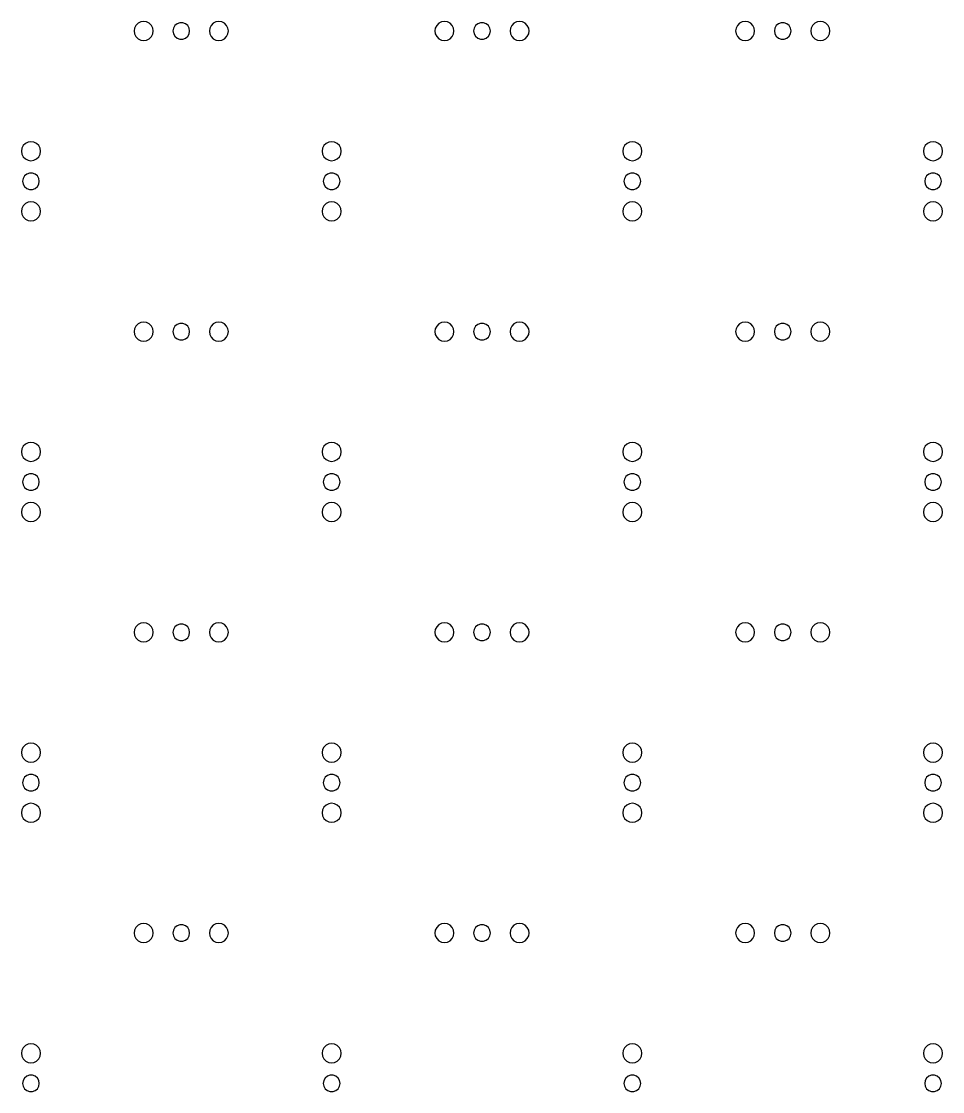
# Model space of a CAD drawing. Extents: x 218 to 2830, y 94 to 1506.
# Drawn here: x 218 to 830, y 795 to 1506 of the extents above; entities that cross this region are included whole.
import ezdxf

# ---------------------------------------------------------------- set-up
doc = ezdxf.new("R2010")
doc.units = 0
doc.layers.get('0').update_dxf_attribs({"linetype": 'CONTINUOUS'})

msp = doc.modelspace()

# ---------------------------------------------------------------- linework, layer by layer
for points in [[(300.962, 1493.96), (302.732, 1494.86), (304.137, 1496.27), (305.039, 1498.04), (305.35, 1500), (305.039, 1501.96), (304.137, 1503.73), (302.732, 1505.14), (300.962, 1506.04), (299, 1506.35), (297.038, 1506.04), (295.268, 1505.14), (293.863, 1503.73), (292.961, 1501.96), (292.65, 1500), (292.961, 1498.04), (293.863, 1496.27), (295.268, 1494.86), (297.038, 1493.96), (299, 1493.65)], [(326.778, 1495.19), (328.256, 1496.43), (329.221, 1498.1), (329.556, 1500), (329.221, 1501.9), (328.256, 1503.57), (326.778, 1504.81), (324.965, 1505.47), (323.035, 1505.47), (321.222, 1504.81), (319.744, 1503.57), (318.779, 1501.9), (318.444, 1500), (318.779, 1498.1), (319.744, 1496.43), (321.222, 1495.19), (323.035, 1494.53), (324.965, 1494.53)], [(350.962, 1493.96), (352.732, 1494.86), (354.137, 1496.27), (355.039, 1498.04), (355.35, 1500), (355.039, 1501.96), (354.137, 1503.73), (352.732, 1505.14), (350.962, 1506.04), (349, 1506.35), (347.038, 1506.04), (345.268, 1505.14), (343.863, 1503.73), (342.961, 1501.96), (342.65, 1500), (342.961, 1498.04), (343.863, 1496.27), (345.268, 1494.86), (347.038, 1493.96), (349, 1493.65)], [(500.962, 1493.96), (502.732, 1494.86), (504.137, 1496.27), (505.039, 1498.04), (505.35, 1500), (505.039, 1501.96), (504.137, 1503.73), (502.732, 1505.14), (500.962, 1506.04), (499, 1506.35), (497.038, 1506.04), (495.268, 1505.14), (493.863, 1503.73), (492.961, 1501.96), (492.65, 1500), (492.961, 1498.04), (493.863, 1496.27), (495.268, 1494.86), (497.038, 1493.96), (499, 1493.65)], [(526.778, 1495.19), (528.256, 1496.43), (529.221, 1498.1), (529.556, 1500), (529.221, 1501.9), (528.256, 1503.57), (526.778, 1504.81), (524.965, 1505.47), (523.035, 1505.47), (521.222, 1504.81), (519.744, 1503.57), (518.779, 1501.9), (518.444, 1500), (518.779, 1498.1), (519.744, 1496.43), (521.222, 1495.19), (523.035, 1494.53), (524.965, 1494.53)], [(550.962, 1493.96), (552.732, 1494.86), (554.137, 1496.27), (555.039, 1498.04), (555.35, 1500), (555.039, 1501.96), (554.137, 1503.73), (552.732, 1505.14), (550.962, 1506.04), (549, 1506.35), (547.038, 1506.04), (545.268, 1505.14), (543.863, 1503.73), (542.961, 1501.96), (542.65, 1500), (542.961, 1498.04), (543.863, 1496.27), (545.268, 1494.86), (547.038, 1493.96), (549, 1493.65)], [(700.962, 1493.96), (702.732, 1494.86), (704.137, 1496.27), (705.039, 1498.04), (705.35, 1500), (705.039, 1501.96), (704.137, 1503.73), (702.732, 1505.14), (700.962, 1506.04), (699, 1506.35), (697.038, 1506.04), (695.268, 1505.14), (693.863, 1503.73), (692.961, 1501.96), (692.65, 1500), (692.961, 1498.04), (693.863, 1496.27), (695.268, 1494.86), (697.038, 1493.96), (699, 1493.65)], [(726.778, 1495.19), (728.256, 1496.43), (729.221, 1498.1), (729.556, 1500), (729.221, 1501.9), (728.256, 1503.57), (726.778, 1504.81), (724.965, 1505.47), (723.035, 1505.47), (721.222, 1504.81), (719.744, 1503.57), (718.779, 1501.9), (718.444, 1500), (718.779, 1498.1), (719.744, 1496.43), (721.222, 1495.19), (723.035, 1494.53), (724.965, 1494.53)], [(750.962, 1493.96), (752.732, 1494.86), (754.137, 1496.27), (755.039, 1498.04), (755.35, 1500), (755.039, 1501.96), (754.137, 1503.73), (752.732, 1505.14), (750.962, 1506.04), (749, 1506.35), (747.038, 1506.04), (745.268, 1505.14), (743.863, 1503.73), (742.961, 1501.96), (742.65, 1500), (742.961, 1498.04), (743.863, 1496.27), (745.268, 1494.86), (747.038, 1493.96), (749, 1493.65)], [(225.962, 1413.96), (227.732, 1414.86), (229.137, 1416.27), (230.039, 1418.04), (230.35, 1420), (230.039, 1421.96), (229.137, 1423.73), (227.732, 1425.14), (225.962, 1426.04), (224, 1426.35), (222.038, 1426.04), (220.268, 1425.14), (218.863, 1423.73), (217.961, 1421.96), (217.65, 1420), (217.961, 1418.04), (218.863, 1416.27), (220.268, 1414.86), (222.038, 1413.96), (224, 1413.65)], [(425.962, 1413.96), (427.732, 1414.86), (429.137, 1416.27), (430.039, 1418.04), (430.35, 1420), (430.039, 1421.96), (429.137, 1423.73), (427.732, 1425.14), (425.962, 1426.04), (424, 1426.35), (422.038, 1426.04), (420.268, 1425.14), (418.863, 1423.73), (417.961, 1421.96), (417.65, 1420), (417.961, 1418.04), (418.863, 1416.27), (420.268, 1414.86), (422.038, 1413.96), (424, 1413.65)], [(625.962, 1413.96), (627.732, 1414.86), (629.137, 1416.27), (630.039, 1418.04), (630.35, 1420), (630.039, 1421.96), (629.137, 1423.73), (627.732, 1425.14), (625.962, 1426.04), (624, 1426.35), (622.038, 1426.04), (620.268, 1425.14), (618.863, 1423.73), (617.961, 1421.96), (617.65, 1420), (617.961, 1418.04), (618.863, 1416.27), (620.268, 1414.86), (622.038, 1413.96), (624, 1413.65)], [(825.962, 1413.96), (827.732, 1414.86), (829.137, 1416.27), (830.039, 1418.04), (830.35, 1420), (830.039, 1421.96), (829.137, 1423.73), (827.732, 1425.14), (825.962, 1426.04), (824, 1426.35), (822.038, 1426.04), (820.268, 1425.14), (818.863, 1423.73), (817.961, 1421.96), (817.65, 1420), (817.961, 1418.04), (818.863, 1416.27), (820.268, 1414.86), (822.038, 1413.96), (824, 1413.65)], [(226.778, 1395.19), (228.256, 1396.43), (229.221, 1398.1), (229.556, 1400), (229.221, 1401.9), (228.256, 1403.57), (226.778, 1404.81), (224.965, 1405.47), (223.035, 1405.47), (221.222, 1404.81), (219.744, 1403.57), (218.779, 1401.9), (218.444, 1400), (218.779, 1398.1), (219.744, 1396.43), (221.222, 1395.19), (223.035, 1394.53), (224.965, 1394.53)], [(426.778, 1395.19), (428.256, 1396.43), (429.221, 1398.1), (429.556, 1400), (429.221, 1401.9), (428.256, 1403.57), (426.778, 1404.81), (424.965, 1405.47), (423.035, 1405.47), (421.222, 1404.81), (419.744, 1403.57), (418.779, 1401.9), (418.444, 1400), (418.779, 1398.1), (419.744, 1396.43), (421.222, 1395.19), (423.035, 1394.53), (424.965, 1394.53)], [(626.778, 1395.19), (628.256, 1396.43), (629.221, 1398.1), (629.556, 1400), (629.221, 1401.9), (628.256, 1403.57), (626.778, 1404.81), (624.965, 1405.47), (623.035, 1405.47), (621.222, 1404.81), (619.744, 1403.57), (618.779, 1401.9), (618.444, 1400), (618.779, 1398.1), (619.744, 1396.43), (621.222, 1395.19), (623.035, 1394.53), (624.965, 1394.53)], [(826.778, 1395.19), (828.256, 1396.43), (829.221, 1398.1), (829.556, 1400), (829.221, 1401.9), (828.256, 1403.57), (826.778, 1404.81), (824.965, 1405.47), (823.035, 1405.47), (821.222, 1404.81), (819.744, 1403.57), (818.779, 1401.9), (818.444, 1400), (818.779, 1398.1), (819.744, 1396.43), (821.222, 1395.19), (823.035, 1394.53), (824.965, 1394.53)], [(225.962, 1373.96), (227.732, 1374.86), (229.137, 1376.27), (230.039, 1378.04), (230.35, 1380), (230.039, 1381.96), (229.137, 1383.73), (227.732, 1385.14), (225.962, 1386.04), (224, 1386.35), (222.038, 1386.04), (220.268, 1385.14), (218.863, 1383.73), (217.961, 1381.96), (217.65, 1380), (217.961, 1378.04), (218.863, 1376.27), (220.268, 1374.86), (222.038, 1373.96), (224, 1373.65)], [(425.962, 1373.96), (427.732, 1374.86), (429.137, 1376.27), (430.039, 1378.04), (430.35, 1380), (430.039, 1381.96), (429.137, 1383.73), (427.732, 1385.14), (425.962, 1386.04), (424, 1386.35), (422.038, 1386.04), (420.268, 1385.14), (418.863, 1383.73), (417.961, 1381.96), (417.65, 1380), (417.961, 1378.04), (418.863, 1376.27), (420.268, 1374.86), (422.038, 1373.96), (424, 1373.65)], [(625.962, 1373.96), (627.732, 1374.86), (629.137, 1376.27), (630.039, 1378.04), (630.35, 1380), (630.039, 1381.96), (629.137, 1383.73), (627.732, 1385.14), (625.962, 1386.04), (624, 1386.35), (622.038, 1386.04), (620.268, 1385.14), (618.863, 1383.73), (617.961, 1381.96), (617.65, 1380), (617.961, 1378.04), (618.863, 1376.27), (620.268, 1374.86), (622.038, 1373.96), (624, 1373.65)], [(825.962, 1373.96), (827.732, 1374.86), (829.137, 1376.27), (830.039, 1378.04), (830.35, 1380), (830.039, 1381.96), (829.137, 1383.73), (827.732, 1385.14), (825.962, 1386.04), (824, 1386.35), (822.038, 1386.04), (820.268, 1385.14), (818.863, 1383.73), (817.961, 1381.96), (817.65, 1380), (817.961, 1378.04), (818.863, 1376.27), (820.268, 1374.86), (822.038, 1373.96), (824, 1373.65)], [(300.962, 1293.96), (302.732, 1294.86), (304.137, 1296.27), (305.039, 1298.04), (305.35, 1300), (305.039, 1301.96), (304.137, 1303.73), (302.732, 1305.14), (300.962, 1306.04), (299, 1306.35), (297.038, 1306.04), (295.268, 1305.14), (293.863, 1303.73), (292.961, 1301.96), (292.65, 1300), (292.961, 1298.04), (293.863, 1296.27), (295.268, 1294.86), (297.038, 1293.96), (299, 1293.65)], [(326.778, 1295.19), (328.256, 1296.43), (329.221, 1298.1), (329.556, 1300), (329.221, 1301.9), (328.256, 1303.57), (326.778, 1304.81), (324.965, 1305.47), (323.035, 1305.47), (321.222, 1304.81), (319.744, 1303.57), (318.779, 1301.9), (318.444, 1300), (318.779, 1298.1), (319.744, 1296.43), (321.222, 1295.19), (323.035, 1294.53), (324.965, 1294.53)], [(350.962, 1293.96), (352.732, 1294.86), (354.137, 1296.27), (355.039, 1298.04), (355.35, 1300), (355.039, 1301.96), (354.137, 1303.73), (352.732, 1305.14), (350.962, 1306.04), (349, 1306.35), (347.038, 1306.04), (345.268, 1305.14), (343.863, 1303.73), (342.961, 1301.96), (342.65, 1300), (342.961, 1298.04), (343.863, 1296.27), (345.268, 1294.86), (347.038, 1293.96), (349, 1293.65)], [(500.962, 1293.96), (502.732, 1294.86), (504.137, 1296.27), (505.039, 1298.04), (505.35, 1300), (505.039, 1301.96), (504.137, 1303.73), (502.732, 1305.14), (500.962, 1306.04), (499, 1306.35), (497.038, 1306.04), (495.268, 1305.14), (493.863, 1303.73), (492.961, 1301.96), (492.65, 1300), (492.961, 1298.04), (493.863, 1296.27), (495.268, 1294.86), (497.038, 1293.96), (499, 1293.65)], [(526.778, 1295.19), (528.256, 1296.43), (529.221, 1298.1), (529.556, 1300), (529.221, 1301.9), (528.256, 1303.57), (526.778, 1304.81), (524.965, 1305.47), (523.035, 1305.47), (521.222, 1304.81), (519.744, 1303.57), (518.779, 1301.9), (518.444, 1300), (518.779, 1298.1), (519.744, 1296.43), (521.222, 1295.19), (523.035, 1294.53), (524.965, 1294.53)], [(550.962, 1293.96), (552.732, 1294.86), (554.137, 1296.27), (555.039, 1298.04), (555.35, 1300), (555.039, 1301.96), (554.137, 1303.73), (552.732, 1305.14), (550.962, 1306.04), (549, 1306.35), (547.038, 1306.04), (545.268, 1305.14), (543.863, 1303.73), (542.961, 1301.96), (542.65, 1300), (542.961, 1298.04), (543.863, 1296.27), (545.268, 1294.86), (547.038, 1293.96), (549, 1293.65)], [(700.962, 1293.96), (702.732, 1294.86), (704.137, 1296.27), (705.039, 1298.04), (705.35, 1300), (705.039, 1301.96), (704.137, 1303.73), (702.732, 1305.14), (700.962, 1306.04), (699, 1306.35), (697.038, 1306.04), (695.268, 1305.14), (693.863, 1303.73), (692.961, 1301.96), (692.65, 1300), (692.961, 1298.04), (693.863, 1296.27), (695.268, 1294.86), (697.038, 1293.96), (699, 1293.65)], [(726.778, 1295.19), (728.256, 1296.43), (729.221, 1298.1), (729.556, 1300), (729.221, 1301.9), (728.256, 1303.57), (726.778, 1304.81), (724.965, 1305.47), (723.035, 1305.47), (721.222, 1304.81), (719.744, 1303.57), (718.779, 1301.9), (718.444, 1300), (718.779, 1298.1), (719.744, 1296.43), (721.222, 1295.19), (723.035, 1294.53), (724.965, 1294.53)], [(750.962, 1293.96), (752.732, 1294.86), (754.137, 1296.27), (755.039, 1298.04), (755.35, 1300), (755.039, 1301.96), (754.137, 1303.73), (752.732, 1305.14), (750.962, 1306.04), (749, 1306.35), (747.038, 1306.04), (745.268, 1305.14), (743.863, 1303.73), (742.961, 1301.96), (742.65, 1300), (742.961, 1298.04), (743.863, 1296.27), (745.268, 1294.86), (747.038, 1293.96), (749, 1293.65)], [(225.962, 1213.96), (227.732, 1214.86), (229.137, 1216.27), (230.039, 1218.04), (230.35, 1220), (230.039, 1221.96), (229.137, 1223.73), (227.732, 1225.14), (225.962, 1226.04), (224, 1226.35), (222.038, 1226.04), (220.268, 1225.14), (218.863, 1223.73), (217.961, 1221.96), (217.65, 1220), (217.961, 1218.04), (218.863, 1216.27), (220.268, 1214.86), (222.038, 1213.96), (224, 1213.65)], [(425.962, 1213.96), (427.732, 1214.86), (429.137, 1216.27), (430.039, 1218.04), (430.35, 1220), (430.039, 1221.96), (429.137, 1223.73), (427.732, 1225.14), (425.962, 1226.04), (424, 1226.35), (422.038, 1226.04), (420.268, 1225.14), (418.863, 1223.73), (417.961, 1221.96), (417.65, 1220), (417.961, 1218.04), (418.863, 1216.27), (420.268, 1214.86), (422.038, 1213.96), (424, 1213.65)], [(625.962, 1213.96), (627.732, 1214.86), (629.137, 1216.27), (630.039, 1218.04), (630.35, 1220), (630.039, 1221.96), (629.137, 1223.73), (627.732, 1225.14), (625.962, 1226.04), (624, 1226.35), (622.038, 1226.04), (620.268, 1225.14), (618.863, 1223.73), (617.961, 1221.96), (617.65, 1220), (617.961, 1218.04), (618.863, 1216.27), (620.268, 1214.86), (622.038, 1213.96), (624, 1213.65)], [(825.962, 1213.96), (827.732, 1214.86), (829.137, 1216.27), (830.039, 1218.04), (830.35, 1220), (830.039, 1221.96), (829.137, 1223.73), (827.732, 1225.14), (825.962, 1226.04), (824, 1226.35), (822.038, 1226.04), (820.268, 1225.14), (818.863, 1223.73), (817.961, 1221.96), (817.65, 1220), (817.961, 1218.04), (818.863, 1216.27), (820.268, 1214.86), (822.038, 1213.96), (824, 1213.65)], [(226.778, 1195.19), (228.256, 1196.43), (229.221, 1198.1), (229.556, 1200), (229.221, 1201.9), (228.256, 1203.57), (226.778, 1204.81), (224.965, 1205.47), (223.035, 1205.47), (221.222, 1204.81), (219.744, 1203.57), (218.779, 1201.9), (218.444, 1200), (218.779, 1198.1), (219.744, 1196.43), (221.222, 1195.19), (223.035, 1194.53), (224.965, 1194.53)], [(426.778, 1195.19), (428.256, 1196.43), (429.221, 1198.1), (429.556, 1200), (429.221, 1201.9), (428.256, 1203.57), (426.778, 1204.81), (424.965, 1205.47), (423.035, 1205.47), (421.222, 1204.81), (419.744, 1203.57), (418.779, 1201.9), (418.444, 1200), (418.779, 1198.1), (419.744, 1196.43), (421.222, 1195.19), (423.035, 1194.53), (424.965, 1194.53)], [(626.778, 1195.19), (628.256, 1196.43), (629.221, 1198.1), (629.556, 1200), (629.221, 1201.9), (628.256, 1203.57), (626.778, 1204.81), (624.965, 1205.47), (623.035, 1205.47), (621.222, 1204.81), (619.744, 1203.57), (618.779, 1201.9), (618.444, 1200), (618.779, 1198.1), (619.744, 1196.43), (621.222, 1195.19), (623.035, 1194.53), (624.965, 1194.53)], [(826.778, 1195.19), (828.256, 1196.43), (829.221, 1198.1), (829.556, 1200), (829.221, 1201.9), (828.256, 1203.57), (826.778, 1204.81), (824.965, 1205.47), (823.035, 1205.47), (821.222, 1204.81), (819.744, 1203.57), (818.779, 1201.9), (818.444, 1200), (818.779, 1198.1), (819.744, 1196.43), (821.222, 1195.19), (823.035, 1194.53), (824.965, 1194.53)], [(225.962, 1173.96), (227.732, 1174.86), (229.137, 1176.27), (230.039, 1178.04), (230.35, 1180), (230.039, 1181.96), (229.137, 1183.73), (227.732, 1185.14), (225.962, 1186.04), (224, 1186.35), (222.038, 1186.04), (220.268, 1185.14), (218.863, 1183.73), (217.961, 1181.96), (217.65, 1180), (217.961, 1178.04), (218.863, 1176.27), (220.268, 1174.86), (222.038, 1173.96), (224, 1173.65)], [(425.962, 1173.96), (427.732, 1174.86), (429.137, 1176.27), (430.039, 1178.04), (430.35, 1180), (430.039, 1181.96), (429.137, 1183.73), (427.732, 1185.14), (425.962, 1186.04), (424, 1186.35), (422.038, 1186.04), (420.268, 1185.14), (418.863, 1183.73), (417.961, 1181.96), (417.65, 1180), (417.961, 1178.04), (418.863, 1176.27), (420.268, 1174.86), (422.038, 1173.96), (424, 1173.65)], [(625.962, 1173.96), (627.732, 1174.86), (629.137, 1176.27), (630.039, 1178.04), (630.35, 1180), (630.039, 1181.96), (629.137, 1183.73), (627.732, 1185.14), (625.962, 1186.04), (624, 1186.35), (622.038, 1186.04), (620.268, 1185.14), (618.863, 1183.73), (617.961, 1181.96), (617.65, 1180), (617.961, 1178.04), (618.863, 1176.27), (620.268, 1174.86), (622.038, 1173.96), (624, 1173.65)], [(825.962, 1173.96), (827.732, 1174.86), (829.137, 1176.27), (830.039, 1178.04), (830.35, 1180), (830.039, 1181.96), (829.137, 1183.73), (827.732, 1185.14), (825.962, 1186.04), (824, 1186.35), (822.038, 1186.04), (820.268, 1185.14), (818.863, 1183.73), (817.961, 1181.96), (817.65, 1180), (817.961, 1178.04), (818.863, 1176.27), (820.268, 1174.86), (822.038, 1173.96), (824, 1173.65)], [(300.962, 1093.96), (302.732, 1094.86), (304.137, 1096.27), (305.039, 1098.04), (305.35, 1100), (305.039, 1101.96), (304.137, 1103.73), (302.732, 1105.14), (300.962, 1106.04), (299, 1106.35), (297.038, 1106.04), (295.268, 1105.14), (293.863, 1103.73), (292.961, 1101.96), (292.65, 1100), (292.961, 1098.04), (293.863, 1096.27), (295.268, 1094.86), (297.038, 1093.96), (299, 1093.65)], [(326.778, 1095.19), (328.256, 1096.43), (329.221, 1098.1), (329.556, 1100), (329.221, 1101.9), (328.256, 1103.57), (326.778, 1104.81), (324.965, 1105.47), (323.035, 1105.47), (321.222, 1104.81), (319.744, 1103.57), (318.779, 1101.9), (318.444, 1100), (318.779, 1098.1), (319.744, 1096.43), (321.222, 1095.19), (323.035, 1094.53), (324.965, 1094.53)], [(350.962, 1093.96), (352.732, 1094.86), (354.137, 1096.27), (355.039, 1098.04), (355.35, 1100), (355.039, 1101.96), (354.137, 1103.73), (352.732, 1105.14), (350.962, 1106.04), (349, 1106.35), (347.038, 1106.04), (345.268, 1105.14), (343.863, 1103.73), (342.961, 1101.96), (342.65, 1100), (342.961, 1098.04), (343.863, 1096.27), (345.268, 1094.86), (347.038, 1093.96), (349, 1093.65)], [(500.962, 1093.96), (502.732, 1094.86), (504.137, 1096.27), (505.039, 1098.04), (505.35, 1100), (505.039, 1101.96), (504.137, 1103.73), (502.732, 1105.14), (500.962, 1106.04), (499, 1106.35), (497.038, 1106.04), (495.268, 1105.14), (493.863, 1103.73), (492.961, 1101.96), (492.65, 1100), (492.961, 1098.04), (493.863, 1096.27), (495.268, 1094.86), (497.038, 1093.96), (499, 1093.65)], [(526.778, 1095.19), (528.256, 1096.43), (529.221, 1098.1), (529.556, 1100), (529.221, 1101.9), (528.256, 1103.57), (526.778, 1104.81), (524.965, 1105.47), (523.035, 1105.47), (521.222, 1104.81), (519.744, 1103.57), (518.779, 1101.9), (518.444, 1100), (518.779, 1098.1), (519.744, 1096.43), (521.222, 1095.19), (523.035, 1094.53), (524.965, 1094.53)], [(550.962, 1093.96), (552.732, 1094.86), (554.137, 1096.27), (555.039, 1098.04), (555.35, 1100), (555.039, 1101.96), (554.137, 1103.73), (552.732, 1105.14), (550.962, 1106.04), (549, 1106.35), (547.038, 1106.04), (545.268, 1105.14), (543.863, 1103.73), (542.961, 1101.96), (542.65, 1100), (542.961, 1098.04), (543.863, 1096.27), (545.268, 1094.86), (547.038, 1093.96), (549, 1093.65)], [(700.962, 1093.96), (702.732, 1094.86), (704.137, 1096.27), (705.039, 1098.04), (705.35, 1100), (705.039, 1101.96), (704.137, 1103.73), (702.732, 1105.14), (700.962, 1106.04), (699, 1106.35), (697.038, 1106.04), (695.268, 1105.14), (693.863, 1103.73), (692.961, 1101.96), (692.65, 1100), (692.961, 1098.04), (693.863, 1096.27), (695.268, 1094.86), (697.038, 1093.96), (699, 1093.65)], [(726.778, 1095.19), (728.256, 1096.43), (729.221, 1098.1), (729.556, 1100), (729.221, 1101.9), (728.256, 1103.57), (726.778, 1104.81), (724.965, 1105.47), (723.035, 1105.47), (721.222, 1104.81), (719.744, 1103.57), (718.779, 1101.9), (718.444, 1100), (718.779, 1098.1), (719.744, 1096.43), (721.222, 1095.19), (723.035, 1094.53), (724.965, 1094.53)], [(750.962, 1093.96), (752.732, 1094.86), (754.137, 1096.27), (755.039, 1098.04), (755.35, 1100), (755.039, 1101.96), (754.137, 1103.73), (752.732, 1105.14), (750.962, 1106.04), (749, 1106.35), (747.038, 1106.04), (745.268, 1105.14), (743.863, 1103.73), (742.961, 1101.96), (742.65, 1100), (742.961, 1098.04), (743.863, 1096.27), (745.268, 1094.86), (747.038, 1093.96), (749, 1093.65)], [(225.962, 1013.96), (227.732, 1014.86), (229.137, 1016.27), (230.039, 1018.04), (230.35, 1020), (230.039, 1021.96), (229.137, 1023.73), (227.732, 1025.14), (225.962, 1026.04), (224, 1026.35), (222.038, 1026.04), (220.268, 1025.14), (218.863, 1023.73), (217.961, 1021.96), (217.65, 1020), (217.961, 1018.04), (218.863, 1016.27), (220.268, 1014.86), (222.038, 1013.96), (224, 1013.65)], [(425.962, 1013.96), (427.732, 1014.86), (429.137, 1016.27), (430.039, 1018.04), (430.35, 1020), (430.039, 1021.96), (429.137, 1023.73), (427.732, 1025.14), (425.962, 1026.04), (424, 1026.35), (422.038, 1026.04), (420.268, 1025.14), (418.863, 1023.73), (417.961, 1021.96), (417.65, 1020), (417.961, 1018.04), (418.863, 1016.27), (420.268, 1014.86), (422.038, 1013.96), (424, 1013.65)], [(625.962, 1013.96), (627.732, 1014.86), (629.137, 1016.27), (630.039, 1018.04), (630.35, 1020), (630.039, 1021.96), (629.137, 1023.73), (627.732, 1025.14), (625.962, 1026.04), (624, 1026.35), (622.038, 1026.04), (620.268, 1025.14), (618.863, 1023.73), (617.961, 1021.96), (617.65, 1020), (617.961, 1018.04), (618.863, 1016.27), (620.268, 1014.86), (622.038, 1013.96), (624, 1013.65)], [(825.962, 1013.96), (827.732, 1014.86), (829.137, 1016.27), (830.039, 1018.04), (830.35, 1020), (830.039, 1021.96), (829.137, 1023.73), (827.732, 1025.14), (825.962, 1026.04), (824, 1026.35), (822.038, 1026.04), (820.268, 1025.14), (818.863, 1023.73), (817.961, 1021.96), (817.65, 1020), (817.961, 1018.04), (818.863, 1016.27), (820.268, 1014.86), (822.038, 1013.96), (824, 1013.65)], [(226.778, 995.188), (228.256, 996.429), (229.221, 998.1), (229.556, 1000), (229.221, 1001.9), (228.256, 1003.57), (226.778, 1004.81), (224.965, 1005.47), (223.035, 1005.47), (221.222, 1004.81), (219.744, 1003.57), (218.779, 1001.9), (218.444, 1000), (218.779, 998.1), (219.744, 996.429), (221.222, 995.188), (223.035, 994.528), (224.965, 994.528)], [(426.778, 995.188), (428.256, 996.429), (429.221, 998.1), (429.556, 1000), (429.221, 1001.9), (428.256, 1003.57), (426.778, 1004.81), (424.965, 1005.47), (423.035, 1005.47), (421.222, 1004.81), (419.744, 1003.57), (418.779, 1001.9), (418.444, 1000), (418.779, 998.1), (419.744, 996.429), (421.222, 995.188), (423.035, 994.528), (424.965, 994.528)], [(626.778, 995.188), (628.256, 996.429), (629.221, 998.1), (629.556, 1000), (629.221, 1001.9), (628.256, 1003.57), (626.778, 1004.81), (624.965, 1005.47), (623.035, 1005.47), (621.222, 1004.81), (619.744, 1003.57), (618.779, 1001.9), (618.444, 1000), (618.779, 998.1), (619.744, 996.429), (621.222, 995.188), (623.035, 994.528), (624.965, 994.528)], [(826.778, 995.188), (828.256, 996.429), (829.221, 998.1), (829.556, 1000), (829.221, 1001.9), (828.256, 1003.57), (826.778, 1004.81), (824.965, 1005.47), (823.035, 1005.47), (821.222, 1004.81), (819.744, 1003.57), (818.779, 1001.9), (818.444, 1000), (818.779, 998.1), (819.744, 996.429), (821.222, 995.188), (823.035, 994.528), (824.965, 994.528)], [(225.962, 973.961), (227.732, 974.863), (229.137, 976.268), (230.039, 978.038), (230.35, 980), (230.039, 981.962), (229.137, 983.732), (227.732, 985.137), (225.962, 986.039), (224, 986.35), (222.038, 986.039), (220.268, 985.137), (218.863, 983.732), (217.961, 981.962), (217.65, 980), (217.961, 978.038), (218.863, 976.268), (220.268, 974.863), (222.038, 973.961), (224, 973.65)], [(425.962, 973.961), (427.732, 974.863), (429.137, 976.268), (430.039, 978.038), (430.35, 980), (430.039, 981.962), (429.137, 983.732), (427.732, 985.137), (425.962, 986.039), (424, 986.35), (422.038, 986.039), (420.268, 985.137), (418.863, 983.732), (417.961, 981.962), (417.65, 980), (417.961, 978.038), (418.863, 976.268), (420.268, 974.863), (422.038, 973.961), (424, 973.65)], [(625.962, 973.961), (627.732, 974.863), (629.137, 976.268), (630.039, 978.038), (630.35, 980), (630.039, 981.962), (629.137, 983.732), (627.732, 985.137), (625.962, 986.039), (624, 986.35), (622.038, 986.039), (620.268, 985.137), (618.863, 983.732), (617.961, 981.962), (617.65, 980), (617.961, 978.038), (618.863, 976.268), (620.268, 974.863), (622.038, 973.961), (624, 973.65)], [(825.962, 973.961), (827.732, 974.863), (829.137, 976.268), (830.039, 978.038), (830.35, 980), (830.039, 981.962), (829.137, 983.732), (827.732, 985.137), (825.962, 986.039), (824, 986.35), (822.038, 986.039), (820.268, 985.137), (818.863, 983.732), (817.961, 981.962), (817.65, 980), (817.961, 978.038), (818.863, 976.268), (820.268, 974.863), (822.038, 973.961), (824, 973.65)], [(300.962, 893.961), (302.732, 894.863), (304.137, 896.268), (305.039, 898.038), (305.35, 900), (305.039, 901.962), (304.137, 903.732), (302.732, 905.137), (300.962, 906.039), (299, 906.35), (297.038, 906.039), (295.268, 905.137), (293.863, 903.732), (292.961, 901.962), (292.65, 900), (292.961, 898.038), (293.863, 896.268), (295.268, 894.863), (297.038, 893.961), (299, 893.65)], [(326.778, 895.188), (328.256, 896.429), (329.221, 898.1), (329.556, 900), (329.221, 901.9), (328.256, 903.571), (326.778, 904.812), (324.965, 905.472), (323.035, 905.472), (321.222, 904.812), (319.744, 903.571), (318.779, 901.9), (318.444, 900), (318.779, 898.1), (319.744, 896.429), (321.222, 895.188), (323.035, 894.528), (324.965, 894.528)], [(350.962, 893.961), (352.732, 894.863), (354.137, 896.268), (355.039, 898.038), (355.35, 900), (355.039, 901.962), (354.137, 903.732), (352.732, 905.137), (350.962, 906.039), (349, 906.35), (347.038, 906.039), (345.268, 905.137), (343.863, 903.732), (342.961, 901.962), (342.65, 900), (342.961, 898.038), (343.863, 896.268), (345.268, 894.863), (347.038, 893.961), (349, 893.65)], [(500.962, 893.961), (502.732, 894.863), (504.137, 896.268), (505.039, 898.038), (505.35, 900), (505.039, 901.962), (504.137, 903.732), (502.732, 905.137), (500.962, 906.039), (499, 906.35), (497.038, 906.039), (495.268, 905.137), (493.863, 903.732), (492.961, 901.962), (492.65, 900), (492.961, 898.038), (493.863, 896.268), (495.268, 894.863), (497.038, 893.961), (499, 893.65)], [(526.778, 895.188), (528.256, 896.429), (529.221, 898.1), (529.556, 900), (529.221, 901.9), (528.256, 903.571), (526.778, 904.812), (524.965, 905.472), (523.035, 905.472), (521.222, 904.812), (519.744, 903.571), (518.779, 901.9), (518.444, 900), (518.779, 898.1), (519.744, 896.429), (521.222, 895.188), (523.035, 894.528), (524.965, 894.528)], [(550.962, 893.961), (552.732, 894.863), (554.137, 896.268), (555.039, 898.038), (555.35, 900), (555.039, 901.962), (554.137, 903.732), (552.732, 905.137), (550.962, 906.039), (549, 906.35), (547.038, 906.039), (545.268, 905.137), (543.863, 903.732), (542.961, 901.962), (542.65, 900), (542.961, 898.038), (543.863, 896.268), (545.268, 894.863), (547.038, 893.961), (549, 893.65)], [(700.962, 893.961), (702.732, 894.863), (704.137, 896.268), (705.039, 898.038), (705.35, 900), (705.039, 901.962), (704.137, 903.732), (702.732, 905.137), (700.962, 906.039), (699, 906.35), (697.038, 906.039), (695.268, 905.137), (693.863, 903.732), (692.961, 901.962), (692.65, 900), (692.961, 898.038), (693.863, 896.268), (695.268, 894.863), (697.038, 893.961), (699, 893.65)], [(726.778, 895.188), (728.256, 896.429), (729.221, 898.1), (729.556, 900), (729.221, 901.9), (728.256, 903.571), (726.778, 904.812), (724.965, 905.472), (723.035, 905.472), (721.222, 904.812), (719.744, 903.571), (718.779, 901.9), (718.444, 900), (718.779, 898.1), (719.744, 896.429), (721.222, 895.188), (723.035, 894.528), (724.965, 894.528)], [(750.962, 893.961), (752.732, 894.863), (754.137, 896.268), (755.039, 898.038), (755.35, 900), (755.039, 901.962), (754.137, 903.732), (752.732, 905.137), (750.962, 906.039), (749, 906.35), (747.038, 906.039), (745.268, 905.137), (743.863, 903.732), (742.961, 901.962), (742.65, 900), (742.961, 898.038), (743.863, 896.268), (745.268, 894.863), (747.038, 893.961), (749, 893.65)], [(225.962, 813.961), (227.732, 814.863), (229.137, 816.268), (230.039, 818.038), (230.35, 820), (230.039, 821.962), (229.137, 823.732), (227.732, 825.137), (225.962, 826.039), (224, 826.35), (222.038, 826.039), (220.268, 825.137), (218.863, 823.732), (217.961, 821.962), (217.65, 820), (217.961, 818.038), (218.863, 816.268), (220.268, 814.863), (222.038, 813.961), (224, 813.65)], [(425.962, 813.961), (427.732, 814.863), (429.137, 816.268), (430.039, 818.038), (430.35, 820), (430.039, 821.962), (429.137, 823.732), (427.732, 825.137), (425.962, 826.039), (424, 826.35), (422.038, 826.039), (420.268, 825.137), (418.863, 823.732), (417.961, 821.962), (417.65, 820), (417.961, 818.038), (418.863, 816.268), (420.268, 814.863), (422.038, 813.961), (424, 813.65)], [(625.962, 813.961), (627.732, 814.863), (629.137, 816.268), (630.039, 818.038), (630.35, 820), (630.039, 821.962), (629.137, 823.732), (627.732, 825.137), (625.962, 826.039), (624, 826.35), (622.038, 826.039), (620.268, 825.137), (618.863, 823.732), (617.961, 821.962), (617.65, 820), (617.961, 818.038), (618.863, 816.268), (620.268, 814.863), (622.038, 813.961), (624, 813.65)], [(825.962, 813.961), (827.732, 814.863), (829.137, 816.268), (830.039, 818.038), (830.35, 820), (830.039, 821.962), (829.137, 823.732), (827.732, 825.137), (825.962, 826.039), (824, 826.35), (822.038, 826.039), (820.268, 825.137), (818.863, 823.732), (817.961, 821.962), (817.65, 820), (817.961, 818.038), (818.863, 816.268), (820.268, 814.863), (822.038, 813.961), (824, 813.65)], [(226.778, 795.188), (228.256, 796.429), (229.221, 798.1), (229.556, 800), (229.221, 801.9), (228.256, 803.571), (226.778, 804.812), (224.965, 805.472), (223.035, 805.472), (221.222, 804.812), (219.744, 803.571), (218.779, 801.9), (218.444, 800), (218.779, 798.1), (219.744, 796.429), (221.222, 795.188), (223.035, 794.528), (224.965, 794.528)], [(426.778, 795.188), (428.256, 796.429), (429.221, 798.1), (429.556, 800), (429.221, 801.9), (428.256, 803.571), (426.778, 804.812), (424.965, 805.472), (423.035, 805.472), (421.222, 804.812), (419.744, 803.571), (418.779, 801.9), (418.444, 800), (418.779, 798.1), (419.744, 796.429), (421.222, 795.188), (423.035, 794.528), (424.965, 794.528)], [(626.778, 795.188), (628.256, 796.429), (629.221, 798.1), (629.556, 800), (629.221, 801.9), (628.256, 803.571), (626.778, 804.812), (624.965, 805.472), (623.035, 805.472), (621.222, 804.812), (619.744, 803.571), (618.779, 801.9), (618.444, 800), (618.779, 798.1), (619.744, 796.429), (621.222, 795.188), (623.035, 794.528), (624.965, 794.528)], [(826.778, 795.188), (828.256, 796.429), (829.221, 798.1), (829.556, 800), (829.221, 801.9), (828.256, 803.571), (826.778, 804.812), (824.965, 805.472), (823.035, 805.472), (821.222, 804.812), (819.744, 803.571), (818.779, 801.9), (818.444, 800), (818.779, 798.1), (819.744, 796.429), (821.222, 795.188), (823.035, 794.528), (824.965, 794.528)]]:
    msp.add_lwpolyline(points, close=True)

doc.saveas('drawing.dxf')
